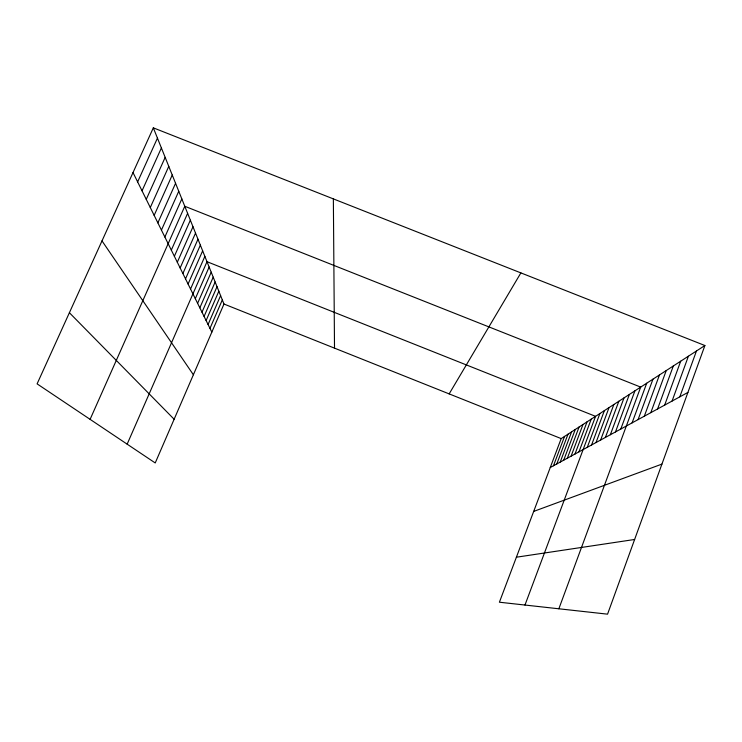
<?xml version="1.0" encoding="UTF-8"?>
<svg xmlns="http://www.w3.org/2000/svg" width="742" height="742" viewBox="0 0 742 742"><rect width="100%" height="100%" fill="white"/><g stroke="black" fill="none" stroke-linecap="round" stroke-linejoin="round"><path stroke-width="1.11" d="M704.9 345.522L607.559 614.163L499.403 602.216L561.184 438.596L704.9 345.522L153.325 127.837L37.1 383.864L155.226 462.952L223.982 304.034L153.325 127.837M672.067 401.07L688.4 356.206M679.802 396.849L696.46 350.985M650.808 412.663L666.242 370.555M657.588 408.963L673.309 365.982M664.665 405.104L680.692 361.196M638.074 419.61L652.96 379.162M644.316 416.206L659.462 374.951M620.794 429.034L634.92 390.839M558.856 608.783L640.698 387.101L184.777 206.267L90.097 419.351M632.091 422.875L646.709 383.206M600.621 440.043L613.847 404.492M605.389 437.437L618.837 401.264M610.341 434.738L624.003 397.916M615.47 431.946L629.364 394.447M524.974 605.045L595.557 416.336L207.009 261.694L127.151 444.161M587.274 447.324L599.898 413.526M591.569 444.977L604.387 410.614M596.012 442.557L609.034 407.608M567.352 458.194L579.066 427.021M571.099 456.144L582.989 424.48M574.976 454.039L587.043 421.855M578.973 451.85L591.226 419.147M553.476 465.763L564.551 436.417M556.788 463.954L568.01 434.181M560.201 462.099L571.581 431.863M563.716 460.179L575.263 429.479M206.109 320.535L218.844 291.207M208.075 324.514L220.606 295.613M209.977 328.372L222.322 299.879M199.839 307.837L213.204 277.165M201.991 312.206L215.143 281.988M204.087 316.435L217.026 286.672M195.313 298.674L209.142 267.018M197.613 303.33L211.21 272.175M185.528 278.862L200.359 245.12M188.078 284.028L202.649 250.833M190.546 289.028L204.866 256.352M177.31 262.232L192.994 226.746M180.148 267.973L195.536 233.09M182.884 273.51L197.984 239.212M171.319 250.1L187.615 213.353M174.37 256.278L190.351 220.17M161.441 230.094L178.757 191.26M164.863 237.023L181.827 198.912M154.16 215.365L172.246 175.019M157.87 222.878L175.566 183.302M150.292 207.537L168.777 166.375M142.037 190.824L161.394 147.955M146.257 199.357L165.169 157.369M137.632 181.901L157.452 138.123M449.16 393.891L520.884 272.898M550.267 467.516L687.908 392.425M533.693 511.414L661.929 464.102M516.395 557.214L634.623 539.48M223.982 304.034L561.184 438.596M69.396 312.725L174.138 419.249M102.006 240.9L193.384 374.766M133.022 172.571L211.832 332.119M333.362 198.893L334.512 348.137"/></g></svg>
